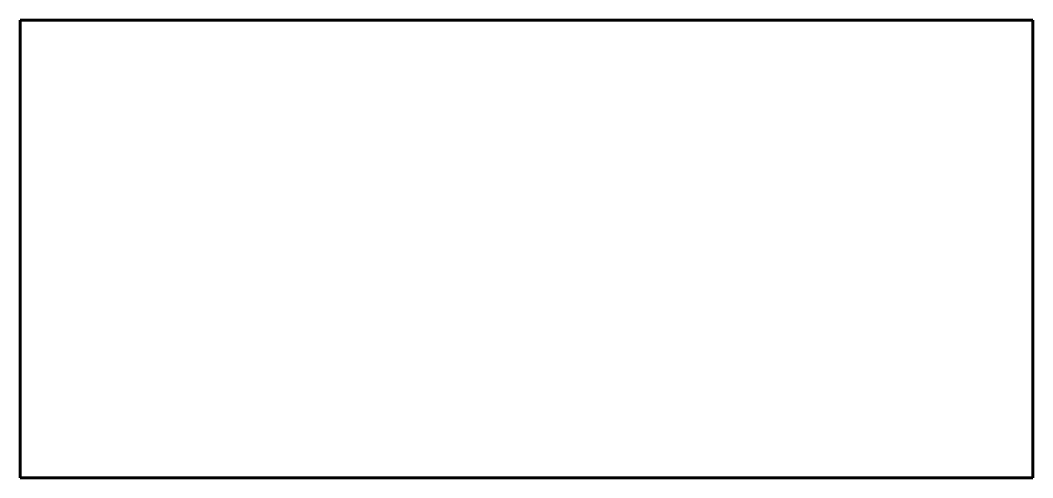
# Model space of a CAD drawing. Header units: millimetres. Extents: x 0 to 520, y 0 to 235.
import ezdxf

# ---------------------------------------------------------------- set-up
doc = ezdxf.new("R2010")
doc.units = ezdxf.units.MM
doc.linetypes.add('K5LT_BASIC', pattern=[0])

msp = doc.modelspace()

# ---------------------------------------------------------------- linework, layer by layer
at = {"color": 143, "linetype": 'K5LT_BASIC', "lineweight": 60, "true_color": 0x33acca}
for p, q in [((520, 235), (0, 235)), ((0, 235), (0, 0)), ((520, 0), (520, 235)), ((0, 0), (520, 0))]:
    msp.add_line(p, q, dxfattribs=at)

doc.saveas('drawing.dxf')
